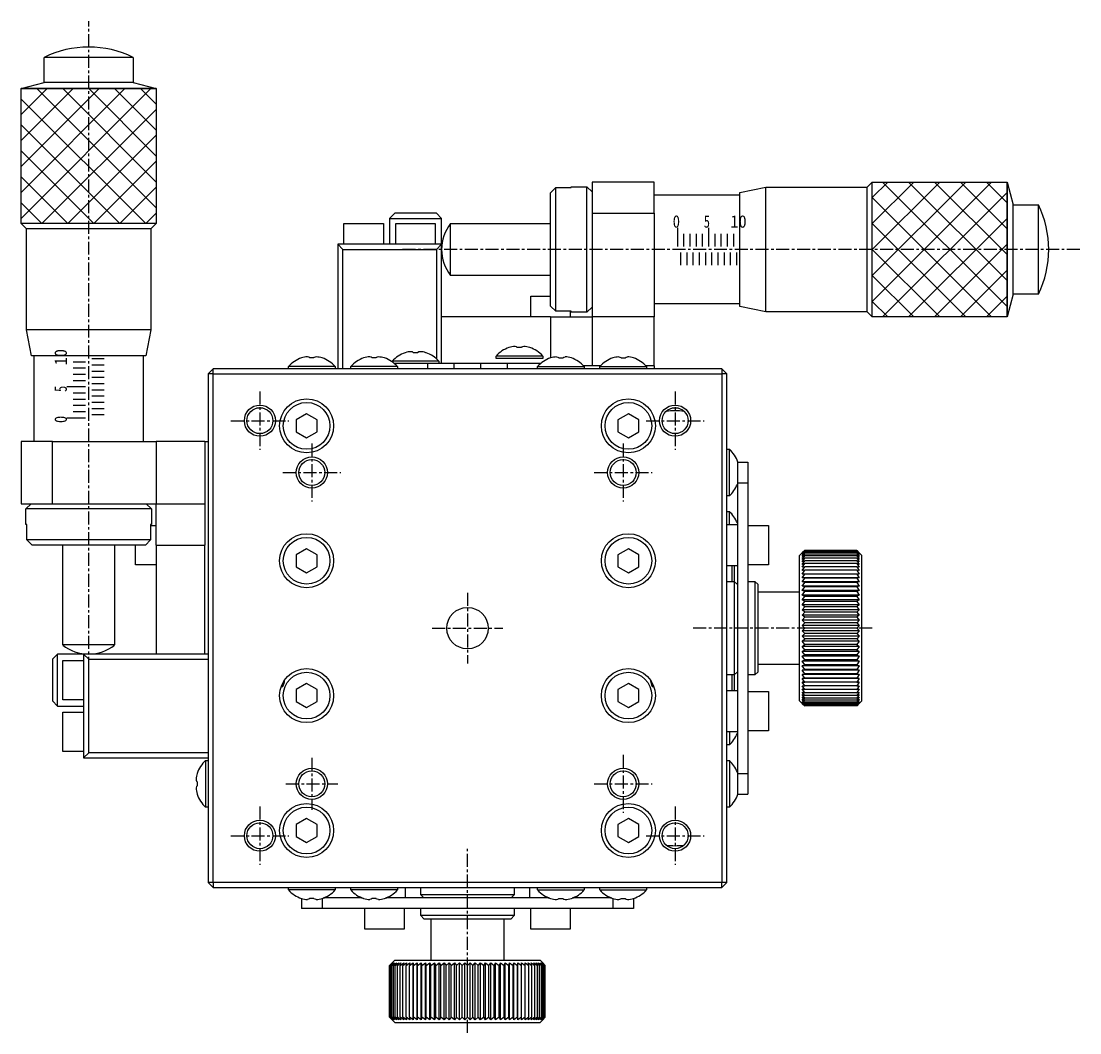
# Model space of a CAD drawing. Extents: x 72 to 479, y 51 to 365.
# Drawn here: x 204.9 to 306.9, y 134.9 to 232.4 of the extents above; entities that cross this region are included whole.
import ezdxf

# ---------------------------------------------------------------- set-up
doc = ezdxf.new("R2010")
doc.units = 0
doc.linetypes.add('CENTER', pattern=[2, 1.25, -0.25, 0.25, -0.25])
doc.layers.get('0').update_dxf_attribs({"linetype": 'CONTINUOUS'})
doc.layers.add('CENTER', color=1, linetype='CENTER')

msp = doc.modelspace()

# ---------------------------------------------------------------- linework, layer by layer
at = {"color": 7, "linetype": 'CONTINUOUS'}
for p, q in [((215.73, 228.86), (207.13, 228.86)), ((207.13, 226.45), (207.13, 228.86)), ((215.73, 228.86), (215.73, 226.45)), ((204.93, 225.86), (207.13, 226.45)), ((215.73, 226.45), (207.13, 226.45)), ((215.73, 226.45), (217.93, 225.86)), ((204.93, 212.86), (204.93, 225.86)), ((204.93, 225.86), (217.93, 225.86)), ((217.93, 225.86), (217.93, 212.86)), ((255.93, 215.82), (256.43, 216.33)), ((256.43, 204.4), (256.43, 216.33)), ((256.43, 216.33), (257.93, 216.33)), ((257.93, 216.41), (259.43, 216.41)), ((257.93, 216.33), (257.93, 216.41)), ((259.43, 204.31), (259.43, 216.41)), ((259.43, 216.41), (259.93, 215.91)), ((259.93, 216.86), (259.93, 213.86)), ((265.93, 216.86), (259.93, 216.86)), ((265.93, 213.86), (265.93, 216.86)), ((274.18, 215.86), (276.68, 216.36)), ((276.68, 216.36), (286.43, 216.36)), ((276.68, 204.36), (276.68, 216.36)), ((286.43, 216.36), (286.93, 216.86)), ((286.43, 204.36), (286.43, 216.36)), ((286.93, 203.86), (286.93, 216.86)), ((286.93, 216.86), (299.93, 216.86)), ((299.93, 216.86), (300.52, 214.66)), ((299.93, 216.86), (299.93, 203.86)), ((255.93, 204.9), (255.93, 215.82)), ((265.93, 215.61), (274.18, 215.61)), ((274.18, 204.86), (274.18, 215.86)), ((300.52, 206.06), (300.52, 214.66)), ((300.52, 214.66), (302.93, 214.66)), ((302.93, 206.06), (302.93, 214.66)), ((240.43, 213.36), (240.93, 213.86)), ((240.43, 213.36), (245.43, 213.36)), ((240.43, 213.36), (240.43, 210.86)), ((244.93, 213.86), (240.93, 213.86)), ((245.43, 213.36), (244.93, 213.86)), ((245.43, 210.86), (245.43, 213.36)), ((259.93, 213.86), (259.93, 203.86)), ((259.93, 213.86), (265.93, 213.86)), ((265.93, 213.86), (265.93, 203.86)), ((205.43, 212.36), (204.93, 212.86)), ((217.93, 212.86), (204.93, 212.86)), ((217.43, 212.36), (205.43, 212.36)), ((205.43, 202.61), (205.43, 212.36)), ((217.93, 212.86), (217.43, 212.36)), ((217.43, 212.36), (217.43, 202.61)), ((236.03, 212.86), (237.93, 212.86)), ((236.03, 210.86), (236.03, 212.86)), ((237.93, 212.86), (239.83, 212.86)), ((239.83, 212.86), (239.83, 210.86)), ((241.03, 212.86), (242.93, 212.86)), ((241.03, 210.86), (241.03, 212.86)), ((242.93, 212.86), (244.83, 212.86)), ((244.83, 212.86), (244.83, 210.86)), ((246.3, 212.86), (255.93, 212.86)), ((246.3, 207.86), (246.3, 212.86)), ((268.18, 210.66), (268.18, 212.46)), ((271.18, 210.66), (271.18, 212.46)), ((274.18, 210.66), (274.18, 212.46)), ((268.78, 210.66), (268.78, 211.86)), ((269.38, 210.66), (269.38, 211.86)), ((269.98, 210.66), (269.98, 211.86)), ((270.58, 210.66), (270.58, 211.86)), ((271.78, 210.66), (271.78, 211.86)), ((272.38, 210.66), (272.38, 211.86)), ((272.98, 210.66), (272.98, 211.86)), ((273.58, 210.66), (273.58, 211.86)), ((235.43, 210.86), (235.43, 198.86)), ((245.43, 210.86), (235.43, 210.86)), ((235.93, 210.36), (235.43, 210.86)), ((235.93, 198.86), (235.93, 210.36)), ((235.93, 210.36), (244.93, 210.36)), ((244.93, 210.36), (245.43, 210.86)), ((244.93, 210.36), (244.93, 199.83)), ((245.43, 199.36), (245.43, 210.86)), ((268.48, 208.86), (268.48, 210.06)), ((269.08, 208.86), (269.08, 210.06)), ((269.68, 208.86), (269.68, 210.06)), ((270.28, 208.86), (270.28, 210.06)), ((270.88, 208.86), (270.88, 210.06)), ((271.48, 208.86), (271.48, 210.06)), ((272.08, 208.86), (272.08, 210.06)), ((272.68, 208.86), (272.68, 210.06)), ((272.68, 208.86), (272.68, 210.06)), ((273.28, 208.86), (273.28, 210.06)), ((273.88, 208.86), (273.88, 210.06)), ((255.93, 207.86), (246.3, 207.86)), ((300.52, 206.06), (299.93, 203.86)), ((302.93, 206.06), (300.52, 206.06)), ((254.03, 203.86), (254.03, 205.86)), ((254.03, 205.86), (255.93, 205.86)), ((274.18, 205.11), (265.93, 205.11)), ((256.43, 204.4), (255.93, 204.9)), ((257.93, 204.4), (256.43, 204.4)), ((257.83, 204.4), (257.83, 203.86)), ((257.93, 204.31), (257.93, 204.4)), ((259.43, 204.31), (257.93, 204.31)), ((259.93, 204.81), (259.43, 204.31)), ((276.68, 204.36), (274.18, 204.86)), ((286.43, 204.36), (276.68, 204.36)), ((286.93, 203.86), (286.43, 204.36)), ((255.93, 203.86), (245.43, 203.86)), ((255.93, 203.86), (259.93, 203.86)), ((259.93, 203.86), (259.93, 199.16)), ((265.93, 203.86), (259.93, 203.86)), ((265.93, 199.16), (265.93, 203.86)), ((299.93, 203.86), (286.93, 203.86)), ((217.43, 202.61), (205.43, 202.61)), ((205.93, 200.11), (205.43, 202.61)), ((217.43, 202.61), (216.93, 200.11)), ((252.64, 200.98), (252.51, 201)), ((252.73, 200.91), (252.64, 200.98)), ((253.24, 200.98), (253.14, 200.94)), ((253.35, 201), (253.24, 200.98)), ((216.93, 200.11), (205.93, 200.11)), ((206.18, 191.86), (206.18, 200.11)), ((211.13, 200.11), (209.33, 200.11)), ((216.68, 200.11), (216.68, 191.86)), ((232.64, 199.98), (232.51, 200)), ((232.73, 199.91), (232.64, 199.98)), ((233.14, 199.94), (233.13, 199.91)), ((233.24, 199.98), (233.14, 199.94)), ((233.35, 200), (233.24, 199.98)), ((238.64, 199.98), (238.51, 200)), ((238.73, 199.91), (238.64, 199.98)), ((239.14, 199.94), (239.13, 199.91)), ((239.24, 199.98), (239.14, 199.94)), ((239.35, 200), (239.24, 199.98)), ((241.93, 200.41), (241.92, 200.41)), ((242.64, 200.48), (242.51, 200.5)), ((242.73, 200.41), (242.64, 200.48)), ((242.86, 200.41), (242.73, 200.41)), ((242.99, 200.41), (242.86, 200.41)), ((243.13, 200.41), (242.99, 200.41)), ((243.14, 200.44), (243.13, 200.41)), ((243.24, 200.48), (243.14, 200.44)), ((243.35, 200.5), (243.24, 200.48)), ((243.93, 200.41), (243.93, 200.41)), ((255.18, 200.09), (250.68, 200.09)), ((250.68, 199.86), (250.68, 200.09)), ((251.93, 200.91), (251.92, 200.91)), ((252.86, 200.91), (252.73, 200.91)), ((252.99, 200.91), (252.86, 200.91)), ((253.13, 200.91), (252.99, 200.91)), ((253.14, 200.94), (253.13, 200.91)), ((253.93, 200.91), (253.93, 200.91)), ((255.18, 200.09), (255.18, 199.86)), ((256.51, 200), (256.62, 199.98)), ((256.62, 199.98), (256.71, 199.94)), ((256.71, 199.94), (256.73, 199.91)), ((257.13, 199.91), (257.21, 199.98)), ((257.21, 199.98), (257.34, 200)), ((262.51, 200), (262.62, 199.98)), ((262.62, 199.98), (262.71, 199.94)), ((262.71, 199.94), (262.73, 199.91)), ((263.13, 199.91), (263.21, 199.98)), ((263.21, 199.98), (263.34, 200)), ((211.13, 199.51), (209.93, 199.51)), ((211.13, 198.91), (209.93, 198.91)), ((212.93, 199.81), (211.73, 199.81)), ((212.93, 199.21), (211.73, 199.21)), ((235.18, 199.09), (230.68, 199.09)), ((230.68, 198.86), (230.68, 199.09)), ((231.93, 199.91), (231.92, 199.91)), ((232.86, 199.91), (232.73, 199.91)), ((232.99, 199.91), (232.86, 199.91)), ((233.13, 199.91), (232.99, 199.91)), ((233.93, 199.91), (233.93, 199.91)), ((235.18, 199.09), (235.18, 198.86)), ((241.18, 199.09), (236.68, 199.09)), ((236.68, 198.86), (236.68, 199.09)), ((237.93, 199.91), (237.92, 199.91)), ((238.86, 199.91), (238.73, 199.91)), ((238.99, 199.91), (238.86, 199.91)), ((239.13, 199.91), (238.99, 199.91)), ((239.93, 199.91), (239.93, 199.91)), ((245.18, 199.59), (240.68, 199.59)), ((240.68, 199.53), (240.68, 199.59)), ((244.06, 199.36), (240.89, 199.36)), ((241.18, 199.09), (241.18, 198.86)), ((246.66, 199.36), (244.06, 199.36)), ((245.18, 199.59), (245.18, 199.36)), ((249.19, 199.36), (246.66, 199.36)), ((251.79, 199.36), (249.19, 199.36)), ((255.18, 199.86), (250.68, 199.86)), ((254.96, 199.36), (251.79, 199.36)), ((254.68, 199.09), (259.18, 199.09)), ((254.68, 198.86), (254.68, 199.09)), ((255.92, 199.91), (255.93, 199.91)), ((256.73, 199.91), (256.86, 199.91)), ((256.86, 199.91), (257, 199.91)), ((257, 199.91), (257.13, 199.91)), ((257.93, 199.91), (257.93, 199.91)), ((259.93, 199.16), (259.11, 199.16)), ((259.18, 199.09), (259.18, 198.86)), ((260.74, 199.16), (259.93, 199.16)), ((260.68, 199.09), (265.18, 199.09)), ((260.68, 198.86), (260.68, 199.09)), ((261.92, 199.91), (261.93, 199.91)), ((262.73, 199.91), (262.86, 199.91)), ((262.86, 199.91), (263, 199.91)), ((263, 199.91), (263.13, 199.91)), ((263.93, 199.91), (263.93, 199.91)), ((265.93, 199.16), (265.11, 199.16)), ((265.18, 199.09), (265.18, 198.86)), ((265.93, 199.16), (265.93, 198.86)), ((211.13, 198.31), (209.93, 198.31)), ((212.93, 198.61), (211.73, 198.61)), ((212.93, 198.61), (211.73, 198.61)), ((212.93, 198.01), (211.73, 198.01)), ((222.93, 198.36), (223.43, 198.86)), ((222.93, 198.36), (222.93, 170.86)), ((223.43, 198.36), (222.93, 198.36)), ((272.43, 198.86), (223.43, 198.86)), ((223.43, 198.36), (223.43, 198.86)), ((223.43, 198.36), (272.43, 198.36)), ((223.43, 149.36), (223.43, 198.36)), ((272.43, 198.86), (272.93, 198.36)), ((272.43, 198.86), (272.43, 198.36)), ((272.43, 198.36), (272.43, 149.36)), ((272.93, 198.36), (272.43, 198.36)), ((272.93, 149.36), (272.93, 198.36)), ((211.13, 197.11), (209.33, 197.11)), ((211.13, 197.71), (209.93, 197.71)), ((212.93, 197.41), (211.73, 197.41)), ((211.13, 196.51), (209.93, 196.51)), ((211.13, 195.91), (209.93, 195.91)), ((212.93, 196.81), (211.73, 196.81)), ((212.93, 196.21), (211.73, 196.21)), ((211.13, 195.31), (209.93, 195.31)), ((212.93, 195.61), (211.73, 195.61)), ((212.93, 195.01), (211.73, 195.01)), ((211.13, 194.11), (209.33, 194.11)), ((211.13, 194.71), (209.93, 194.71)), ((212.93, 194.41), (211.73, 194.41)), ((232.43, 194.52), (231.43, 193.94)), ((231.43, 193.94), (231.43, 192.78)), ((233.43, 193.94), (232.43, 194.52)), ((233.43, 192.78), (233.43, 193.94)), ((263.43, 194.52), (262.43, 193.94)), ((262.43, 193.94), (262.43, 192.78)), ((264.43, 193.94), (263.43, 194.52)), ((264.43, 192.78), (264.43, 193.94)), ((231.43, 192.78), (232.43, 192.21)), ((232.43, 192.21), (233.43, 192.78)), ((262.43, 192.78), (263.43, 192.21)), ((263.43, 192.21), (264.43, 192.78)), ((204.93, 191.86), (204.93, 185.86)), ((207.93, 191.86), (204.93, 191.86)), ((207.93, 191.86), (217.93, 191.86)), ((207.93, 185.86), (207.93, 191.86)), ((217.93, 191.86), (217.93, 185.86)), ((222.63, 191.86), (217.93, 191.86)), ((222.63, 191.86), (222.63, 185.86)), ((222.63, 191.86), (222.93, 191.86)), ((272.93, 191.11), (273.16, 191.11)), ((273.16, 186.61), (273.16, 191.11)), ((273.93, 189.86), (273.93, 187.86)), ((273.93, 189.86), (274.93, 189.86)), ((273.97, 189.86), (273.98, 189.87)), ((274.93, 189.86), (274.93, 187.86)), ((273.93, 187.86), (273.93, 159.86)), ((274.93, 187.86), (274.93, 159.86)), ((204.93, 185.86), (207.93, 185.86)), ((205.38, 185.36), (205.88, 185.86)), ((207.93, 185.86), (217.93, 185.86)), ((216.98, 185.86), (217.48, 185.36)), ((217.93, 181.86), (217.93, 185.86)), ((217.93, 185.86), (222.63, 185.86)), ((222.63, 185.86), (222.63, 181.86)), ((273.16, 186.61), (272.93, 186.61)), ((205.38, 183.86), (205.38, 185.36)), ((217.48, 185.36), (205.38, 185.36)), ((217.48, 185.36), (217.48, 183.86)), ((272.93, 185.11), (273.16, 185.11)), ((273.16, 183.86), (273.16, 185.11)), ((205.46, 183.86), (205.38, 183.86)), ((205.46, 182.36), (205.46, 183.86)), ((217.39, 183.86), (217.39, 182.36)), ((217.48, 183.86), (217.39, 183.86)), ((217.39, 183.76), (217.93, 183.76)), ((272.93, 183.86), (273.93, 183.86)), ((274.93, 183.76), (276.93, 183.76)), ((276.93, 183.76), (276.93, 179.96)), ((217.39, 182.36), (205.46, 182.36)), ((205.97, 181.86), (205.46, 182.36)), ((216.89, 181.86), (205.97, 181.86)), ((208.93, 172.24), (208.93, 181.86)), ((213.93, 181.86), (213.93, 172.24)), ((215.93, 179.96), (215.93, 181.86)), ((217.39, 182.36), (216.89, 181.86)), ((217.93, 181.86), (217.93, 171.36)), ((222.63, 171.36), (222.63, 181.86)), ((232.43, 181.52), (231.43, 180.94)), ((231.43, 180.94), (231.43, 179.78)), ((233.43, 180.94), (232.43, 181.52)), ((233.43, 179.78), (233.43, 180.94)), ((263.43, 181.52), (262.43, 180.94)), ((262.43, 180.94), (262.43, 179.78)), ((264.43, 180.94), (263.43, 181.52)), ((264.43, 179.78), (264.43, 180.94)), ((279.93, 180.86), (280.18, 181.11)), ((279.93, 173.86), (279.93, 180.86)), ((280.43, 181.36), (280.18, 181.11)), ((280.18, 181.1), (280.43, 181.36)), ((280.43, 181.32), (280.18, 181.1)), ((280.18, 181.04), (280.43, 181.32)), ((280.43, 181.25), (280.18, 181.04)), ((280.18, 180.96), (280.43, 181.25)), ((280.43, 181.14), (280.18, 180.96)), ((280.18, 180.83), (280.43, 181.14)), ((280.43, 181), (280.18, 180.83)), ((280.18, 180.68), (280.43, 181)), ((280.43, 180.82), (280.18, 180.68)), ((280.18, 180.49), (280.43, 180.82)), ((280.43, 180.6), (280.18, 180.49)), ((280.18, 180.26), (280.43, 180.6)), ((285.43, 181.36), (280.43, 181.36)), ((285.43, 181.32), (280.43, 181.32)), ((285.43, 181.25), (280.43, 181.25)), ((285.43, 181.14), (280.43, 181.14)), ((285.43, 181), (280.43, 181)), ((285.43, 180.82), (280.43, 180.82)), ((285.43, 180.6), (280.43, 180.6)), ((285.43, 181.36), (285.68, 181.1)), ((285.68, 181.11), (285.43, 181.36)), ((285.43, 181.32), (285.68, 181.04)), ((285.68, 181.1), (285.43, 181.32)), ((285.43, 181.25), (285.68, 180.96)), ((285.68, 181.04), (285.43, 181.25)), ((285.43, 181.14), (285.68, 180.83)), ((285.68, 180.96), (285.43, 181.14)), ((285.43, 181), (285.68, 180.68)), ((285.68, 180.83), (285.43, 181)), ((285.43, 180.82), (285.68, 180.49)), ((285.68, 180.68), (285.43, 180.82)), ((285.43, 180.6), (285.68, 180.26)), ((285.68, 180.49), (285.43, 180.6)), ((285.68, 181.11), (285.93, 180.86)), ((285.93, 173.86), (285.93, 180.86)), ((217.93, 179.96), (215.93, 179.96)), ((231.43, 179.78), (232.43, 179.21)), ((232.43, 179.21), (233.43, 179.78)), ((262.43, 179.78), (263.43, 179.21)), ((263.43, 179.21), (264.43, 179.78)), ((273.93, 179.86), (272.93, 179.86)), ((273.43, 178.36), (273.43, 179.86)), ((273.66, 178.33), (273.66, 179.86)), ((276.93, 179.96), (274.93, 179.96)), ((280.43, 180.36), (280.18, 180.26)), ((280.18, 180.01), (280.43, 180.36)), ((280.43, 180.08), (280.18, 180.01)), ((280.18, 179.73), (280.43, 180.08)), ((280.43, 179.77), (280.18, 179.73)), ((280.18, 179.42), (280.43, 179.77)), ((285.43, 180.36), (280.43, 180.36)), ((285.43, 180.08), (280.43, 180.08)), ((285.43, 179.77), (280.43, 179.77)), ((285.43, 180.36), (285.68, 180.01)), ((285.68, 180.26), (285.43, 180.36)), ((285.43, 180.08), (285.68, 179.73)), ((285.68, 180.01), (285.43, 180.08)), ((285.43, 179.77), (285.68, 179.42)), ((285.68, 179.73), (285.43, 179.77)), ((280.43, 179.44), (280.18, 179.42)), ((280.18, 179.08), (280.43, 179.44)), ((285.68, 179.08), (280.18, 179.08)), ((280.43, 179.07), (280.18, 179.08)), ((280.18, 178.71), (280.43, 179.07)), ((285.68, 178.71), (280.18, 178.71)), ((280.43, 178.68), (280.18, 178.71)), ((280.18, 178.33), (280.43, 178.68)), ((285.43, 179.44), (280.43, 179.44)), ((285.43, 179.07), (280.43, 179.07)), ((285.43, 178.68), (280.43, 178.68)), ((285.43, 179.44), (285.68, 179.08)), ((285.68, 179.42), (285.43, 179.44)), ((285.68, 179.08), (285.43, 179.07)), ((285.43, 179.07), (285.68, 178.71)), ((285.68, 178.71), (285.43, 178.68)), ((285.43, 178.68), (285.68, 178.33)), ((272.93, 178.36), (273.63, 178.36)), ((273.63, 178.36), (273.63, 169.36)), ((273.63, 178.36), (273.93, 178.06)), ((274.93, 178.36), (275.63, 178.36)), ((275.63, 178.36), (275.93, 178.06)), ((275.63, 178.36), (275.63, 169.36)), ((275.93, 169.66), (275.93, 178.06)), ((285.68, 178.33), (280.18, 178.33)), ((280.43, 178.27), (280.18, 178.33)), ((280.18, 177.92), (280.43, 178.27)), ((285.68, 177.92), (280.18, 177.92)), ((280.43, 177.84), (280.18, 177.92)), ((280.18, 177.49), (280.43, 177.84)), ((285.68, 177.49), (280.18, 177.49)), ((280.43, 177.38), (280.18, 177.49)), ((285.43, 178.27), (280.43, 178.27)), ((285.43, 177.84), (280.43, 177.84)), ((285.68, 178.33), (285.43, 178.27)), ((285.43, 178.27), (285.68, 177.92)), ((285.68, 177.92), (285.43, 177.84)), ((285.43, 177.84), (285.68, 177.49)), ((285.68, 177.49), (285.43, 177.38)), ((275.93, 177.36), (279.93, 177.36)), ((280.18, 177.04), (280.43, 177.38)), ((285.68, 177.04), (280.18, 177.04)), ((280.43, 176.91), (280.18, 177.04)), ((280.18, 176.58), (280.43, 176.91)), ((285.68, 176.58), (280.18, 176.58)), ((280.43, 176.43), (280.18, 176.58)), ((285.43, 177.38), (280.43, 177.38)), ((285.43, 176.91), (280.43, 176.91)), ((285.43, 177.38), (285.68, 177.04)), ((285.68, 177.04), (285.43, 176.91)), ((285.43, 176.91), (285.68, 176.58)), ((285.68, 176.58), (285.43, 176.43)), ((280.18, 176.1), (280.43, 176.43)), ((285.68, 176.1), (280.18, 176.1)), ((280.43, 175.93), (280.18, 176.1)), ((280.18, 175.62), (280.43, 175.93)), ((285.68, 175.62), (280.18, 175.62)), ((280.43, 175.42), (280.18, 175.62)), ((285.43, 176.43), (280.43, 176.43)), ((285.43, 175.93), (280.43, 175.93)), ((285.43, 176.43), (285.68, 176.1)), ((285.68, 176.1), (285.43, 175.93)), ((285.43, 175.93), (285.68, 175.62)), ((285.68, 175.62), (285.43, 175.42)), ((280.18, 175.12), (280.43, 175.42)), ((285.68, 175.12), (280.18, 175.12)), ((280.43, 174.91), (280.18, 175.12)), ((280.18, 174.62), (280.43, 174.91)), ((285.68, 174.62), (280.18, 174.62)), ((280.43, 174.39), (280.18, 174.62)), ((285.43, 175.42), (280.43, 175.42)), ((285.43, 174.91), (280.43, 174.91)), ((285.43, 175.42), (285.68, 175.12)), ((285.68, 175.12), (285.43, 174.91)), ((285.43, 174.91), (285.68, 174.62)), ((285.68, 174.62), (285.43, 174.39)), ((279.93, 166.86), (279.93, 173.86)), ((280.18, 174.12), (280.43, 174.39)), ((285.68, 174.12), (280.18, 174.12)), ((280.43, 173.86), (280.18, 174.12)), ((280.18, 173.61), (280.43, 173.86)), ((285.68, 173.61), (280.18, 173.61)), ((280.43, 173.34), (280.18, 173.61)), ((285.43, 174.39), (280.43, 174.39)), ((285.43, 173.86), (280.43, 173.86)), ((285.43, 174.39), (285.68, 174.12)), ((285.68, 174.12), (285.43, 173.86)), ((285.43, 173.86), (285.68, 173.61)), ((285.68, 173.61), (285.43, 173.34)), ((285.93, 166.86), (285.93, 173.86)), ((280.18, 173.1), (280.43, 173.34)), ((285.68, 173.1), (280.18, 173.1)), ((280.43, 172.82), (280.18, 173.1)), ((280.18, 172.6), (280.43, 172.82)), ((285.68, 172.6), (280.18, 172.6)), ((280.43, 172.3), (280.18, 172.6)), ((285.43, 173.34), (280.43, 173.34)), ((285.43, 172.82), (280.43, 172.82)), ((285.43, 173.34), (285.68, 173.1)), ((285.68, 173.1), (285.43, 172.82)), ((285.43, 172.82), (285.68, 172.6)), ((285.68, 172.6), (285.43, 172.3)), ((208.43, 171.36), (207.93, 170.86)), ((208.43, 166.36), (208.43, 171.36)), ((210.93, 171.36), (208.43, 171.36)), ((213.93, 172.24), (208.93, 172.24)), ((210.93, 171.36), (210.93, 161.36)), ((222.93, 171.36), (210.93, 171.36)), ((211.43, 170.86), (210.93, 171.36)), ((280.18, 172.11), (280.43, 172.3)), ((285.68, 172.11), (280.18, 172.11)), ((280.43, 171.79), (280.18, 172.11)), ((280.18, 171.62), (280.43, 171.79)), ((285.68, 171.62), (280.18, 171.62)), ((280.43, 171.3), (280.18, 171.62)), ((285.43, 172.3), (280.43, 172.3)), ((285.43, 171.79), (280.43, 171.79)), ((285.43, 172.3), (285.68, 172.11)), ((285.68, 172.11), (285.43, 171.79)), ((285.43, 171.79), (285.68, 171.62)), ((285.68, 171.62), (285.43, 171.3)), ((207.93, 170.86), (207.93, 166.86)), ((208.93, 168.86), (208.93, 170.76)), ((208.93, 170.76), (210.93, 170.76)), ((211.43, 161.86), (211.43, 170.86)), ((211.43, 170.86), (222.93, 170.86)), ((222.93, 170.86), (222.93, 161.86)), ((222.93, 170.86), (222.93, 161.86)), ((279.93, 170.36), (275.93, 170.36)), ((280.18, 171.15), (280.43, 171.3)), ((285.68, 171.15), (280.18, 171.15)), ((280.43, 170.81), (280.18, 171.15)), ((280.18, 170.68), (280.43, 170.81)), ((285.68, 170.68), (280.18, 170.68)), ((280.43, 170.34), (280.18, 170.68)), ((280.18, 170.24), (280.43, 170.34)), ((285.43, 171.3), (280.43, 171.3)), ((285.43, 170.81), (280.43, 170.81)), ((285.43, 170.34), (280.43, 170.34)), ((285.43, 171.3), (285.68, 171.15)), ((285.68, 171.15), (285.43, 170.81)), ((285.43, 170.81), (285.68, 170.68)), ((285.68, 170.68), (285.43, 170.34)), ((285.43, 170.34), (285.68, 170.24)), ((273.63, 169.36), (272.93, 169.36)), ((273.43, 167.86), (273.43, 169.36)), ((273.93, 169.66), (273.63, 169.36)), ((273.66, 167.86), (273.66, 169.39)), ((275.63, 169.36), (274.93, 169.36)), ((275.93, 169.66), (275.63, 169.36)), ((285.68, 170.24), (280.18, 170.24)), ((280.43, 169.89), (280.18, 170.24)), ((280.18, 169.81), (280.43, 169.89)), ((285.68, 169.81), (280.18, 169.81)), ((280.43, 169.45), (280.18, 169.81)), ((280.18, 169.4), (280.43, 169.45)), ((285.68, 169.4), (280.18, 169.4)), ((280.43, 169.04), (280.18, 169.4)), ((285.43, 169.89), (280.43, 169.89)), ((285.43, 169.45), (280.43, 169.45)), ((285.68, 170.24), (285.43, 169.89)), ((285.43, 169.89), (285.68, 169.81)), ((285.68, 169.81), (285.43, 169.45)), ((285.43, 169.45), (285.68, 169.4)), ((285.68, 169.4), (285.43, 169.04)), ((208.93, 166.96), (208.93, 168.86)), ((230.13, 168.24), (230.13, 168.57)), ((232.43, 168.52), (231.43, 167.94)), ((233.43, 167.94), (232.43, 168.52)), ((263.43, 168.52), (262.43, 167.94)), ((264.43, 167.94), (263.43, 168.52)), ((265.55, 168.86), (265.56, 168.75)), ((265.73, 168.57), (265.73, 168.24)), ((280.18, 169.01), (280.43, 169.04)), ((285.68, 169.01), (280.18, 169.01)), ((280.43, 168.65), (280.18, 169.01)), ((285.68, 168.65), (280.18, 168.65)), ((280.18, 168.65), (280.43, 168.65)), ((280.43, 168.29), (280.18, 168.65)), ((280.18, 168.31), (280.43, 168.29)), ((280.43, 167.95), (280.18, 168.31)), ((285.43, 169.04), (280.43, 169.04)), ((285.43, 168.65), (280.43, 168.65)), ((285.43, 169.04), (285.68, 169.01)), ((285.68, 169.01), (285.43, 168.65)), ((285.68, 168.65), (285.43, 168.29)), ((285.43, 168.65), (285.68, 168.65)), ((285.68, 168.31), (285.43, 167.95)), ((285.43, 168.29), (285.68, 168.31)), ((229.98, 168.24), (230.13, 168.24)), ((231.43, 167.94), (231.43, 166.78)), ((233.43, 166.78), (233.43, 167.94)), ((262.43, 167.94), (262.43, 166.78)), ((264.43, 166.78), (264.43, 167.94)), ((265.73, 168.24), (265.87, 168.24)), ((272.93, 167.86), (273.93, 167.86)), ((274.93, 167.76), (276.93, 167.76)), ((276.93, 167.76), (276.93, 163.96)), ((280.18, 168), (280.43, 167.95)), ((280.43, 167.64), (280.18, 168)), ((280.18, 167.71), (280.43, 167.64)), ((280.43, 167.37), (280.18, 167.71)), ((280.18, 167.46), (280.43, 167.37)), ((280.43, 167.12), (280.18, 167.46)), ((285.43, 168.29), (280.43, 168.29)), ((285.43, 167.95), (280.43, 167.95)), ((285.43, 167.64), (280.43, 167.64)), ((285.43, 167.37), (280.43, 167.37)), ((285.68, 168), (285.43, 167.64)), ((285.43, 167.95), (285.68, 168)), ((285.68, 167.71), (285.43, 167.37)), ((285.43, 167.64), (285.68, 167.71)), ((285.68, 167.46), (285.43, 167.12)), ((285.43, 167.37), (285.68, 167.46)), ((208.43, 166.36), (207.93, 166.86)), ((208.43, 166.36), (210.93, 166.36)), ((210.93, 166.96), (208.93, 166.96)), ((231.43, 166.78), (232.43, 166.21)), ((232.43, 166.21), (233.43, 166.78)), ((262.43, 166.78), (263.43, 166.21)), ((263.43, 166.21), (264.43, 166.78)), ((280.18, 166.61), (279.93, 166.86)), ((280.18, 167.24), (280.43, 167.12)), ((280.43, 166.91), (280.18, 167.24)), ((280.18, 167.05), (280.43, 166.91)), ((280.43, 166.73), (280.18, 167.05)), ((280.18, 166.89), (280.43, 166.73)), ((280.43, 166.59), (280.18, 166.89)), ((280.18, 166.77), (280.43, 166.59)), ((280.43, 166.48), (280.18, 166.77)), ((280.18, 166.68), (280.43, 166.48)), ((280.43, 166.4), (280.18, 166.68)), ((280.18, 166.63), (280.43, 166.4)), ((280.43, 166.37), (280.18, 166.63)), ((280.18, 166.61), (280.43, 166.37)), ((285.43, 167.12), (280.43, 167.12)), ((285.43, 166.91), (280.43, 166.91)), ((285.43, 166.73), (280.43, 166.73)), ((285.43, 166.59), (280.43, 166.59)), ((285.43, 166.48), (280.43, 166.48)), ((285.43, 166.4), (280.43, 166.4)), ((285.43, 166.37), (280.43, 166.37)), ((285.68, 167.24), (285.43, 166.91)), ((285.43, 167.12), (285.68, 167.24)), ((285.68, 167.05), (285.43, 166.73)), ((285.43, 166.91), (285.68, 167.05)), ((285.68, 166.89), (285.43, 166.59)), ((285.43, 166.73), (285.68, 166.89)), ((285.68, 166.77), (285.43, 166.48)), ((285.43, 166.59), (285.68, 166.77)), ((285.68, 166.68), (285.43, 166.4)), ((285.43, 166.48), (285.68, 166.68)), ((285.68, 166.63), (285.43, 166.37)), ((285.43, 166.4), (285.68, 166.63)), ((285.43, 166.37), (285.68, 166.61)), ((285.93, 166.86), (285.68, 166.61)), ((208.93, 165.76), (210.93, 165.76)), ((208.93, 163.86), (208.93, 165.76)), ((208.93, 161.96), (208.93, 163.86)), ((273.93, 163.86), (272.93, 163.86)), ((273.16, 163.86), (273.16, 162.61)), ((276.93, 163.96), (274.93, 163.96)), ((273.16, 162.61), (272.93, 162.61)), ((210.93, 161.96), (208.93, 161.96)), ((211.43, 161.86), (210.93, 161.36)), ((210.93, 161.36), (222.93, 161.36)), ((222.93, 161.86), (211.43, 161.86)), ((222.93, 161.86), (222.93, 149.36)), ((222.7, 161.11), (222.93, 161.11)), ((222.7, 161.11), (222.7, 156.61)), ((272.93, 161.11), (273.16, 161.11)), ((273.16, 161.11), (273.16, 156.61)), ((221.78, 159.31), (221.8, 159.2)), ((221.8, 159.2), (221.83, 159.11)), ((221.88, 159.87), (221.88, 159.86)), ((273.93, 159.86), (273.93, 157.86)), ((274.93, 159.86), (274.93, 157.86)), ((221.82, 158.59), (221.79, 158.48)), ((221.88, 158.66), (221.82, 158.59)), ((221.83, 159.11), (221.88, 159.06)), ((221.88, 159.06), (221.88, 158.93)), ((221.88, 158.93), (221.88, 158.79)), ((221.88, 158.79), (221.88, 158.66)), ((221.88, 157.86), (221.88, 157.86)), ((273.93, 157.86), (274.93, 157.86)), ((273.97, 157.86), (273.98, 157.86)), ((222.93, 156.61), (222.7, 156.61)), ((273.16, 156.61), (272.93, 156.61)), ((232.43, 155.52), (231.43, 154.94)), ((233.43, 154.94), (232.43, 155.52)), ((263.43, 155.52), (262.43, 154.94)), ((264.43, 154.94), (263.43, 155.52)), ((231.43, 154.94), (231.43, 153.78)), ((233.43, 153.78), (233.43, 154.94)), ((262.43, 154.94), (262.43, 153.78)), ((264.43, 153.78), (264.43, 154.94)), ((231.43, 153.78), (232.43, 153.21)), ((232.43, 153.21), (233.43, 153.78)), ((262.43, 153.78), (263.43, 153.21)), ((263.43, 153.21), (264.43, 153.78)), ((223.43, 148.86), (222.93, 149.36)), ((223.43, 149.36), (222.93, 149.36)), ((272.43, 149.36), (223.43, 149.36)), ((223.43, 149.36), (223.43, 148.86)), ((272.93, 149.36), (272.43, 148.86)), ((272.93, 149.36), (272.43, 149.36)), ((272.43, 148.86), (272.43, 149.36)), ((223.43, 148.86), (272.43, 148.86)), ((230.68, 148.63), (230.68, 148.86)), ((235.18, 148.63), (230.68, 148.63)), ((235.18, 148.86), (235.18, 148.63)), ((236.68, 148.63), (236.68, 148.86)), ((241.18, 148.63), (236.68, 148.63)), ((241.18, 148.86), (241.18, 148.63)), ((241.93, 148.86), (241.93, 147.86)), ((243.43, 148.16), (243.43, 148.86)), ((252.43, 148.16), (243.43, 148.16)), ((243.73, 147.86), (243.43, 148.16)), ((252.43, 148.16), (252.13, 147.86)), ((252.43, 148.86), (252.43, 148.16)), ((253.93, 147.86), (253.93, 148.86)), ((254.68, 148.63), (254.68, 148.86)), ((254.68, 148.63), (259.18, 148.63)), ((259.18, 148.86), (259.18, 148.63)), ((260.68, 148.63), (260.68, 148.86)), ((260.68, 148.63), (265.18, 148.63)), ((265.18, 148.86), (265.18, 148.63)), ((231.93, 147.82), (231.92, 147.81)), ((231.93, 147.82), (231.93, 146.86)), ((232.64, 147.75), (232.51, 147.72)), ((232.73, 147.82), (232.64, 147.75)), ((232.86, 147.81), (232.73, 147.82)), ((232.99, 147.81), (232.86, 147.81)), ((233.13, 147.82), (232.99, 147.81)), ((233.14, 147.79), (233.13, 147.82)), ((233.24, 147.74), (233.14, 147.79)), ((233.35, 147.72), (233.24, 147.74)), ((233.93, 147.81), (233.93, 147.82)), ((237.79, 147.86), (234.06, 147.86)), ((237.93, 147.82), (237.92, 147.81)), ((238.64, 147.75), (238.51, 147.72)), ((238.73, 147.82), (238.64, 147.75)), ((238.86, 147.81), (238.73, 147.82)), ((238.99, 147.81), (238.86, 147.81)), ((239.13, 147.82), (238.99, 147.81)), ((239.14, 147.79), (239.13, 147.82)), ((239.24, 147.74), (239.14, 147.79)), ((239.35, 147.72), (239.24, 147.74)), ((239.93, 147.81), (239.93, 147.82)), ((255.79, 147.86), (240.06, 147.86)), ((255.92, 147.81), (255.93, 147.82)), ((256.51, 147.72), (256.62, 147.74)), ((256.62, 147.74), (256.71, 147.79)), ((256.71, 147.79), (256.73, 147.82)), ((256.73, 147.82), (256.86, 147.81)), ((256.86, 147.81), (257, 147.81)), ((257, 147.81), (257.13, 147.82)), ((257.13, 147.82), (257.21, 147.75)), ((257.21, 147.75), (257.34, 147.72)), ((257.93, 147.82), (257.93, 147.81)), ((261.79, 147.86), (258.06, 147.86)), ((261.92, 147.81), (261.93, 147.82)), ((262.51, 147.72), (262.62, 147.74)), ((262.62, 147.74), (262.71, 147.79)), ((262.71, 147.79), (262.73, 147.82)), ((262.73, 147.82), (262.86, 147.81)), ((262.86, 147.81), (263, 147.81)), ((263, 147.81), (263.13, 147.82)), ((263.13, 147.82), (263.21, 147.75)), ((263.21, 147.75), (263.34, 147.72)), ((263.93, 147.82), (263.93, 146.86)), ((263.93, 147.82), (263.93, 147.81)), ((233.93, 146.86), (231.93, 146.86)), ((261.93, 146.86), (233.93, 146.86)), ((238.03, 144.86), (238.03, 146.86)), ((241.83, 146.86), (241.83, 144.86)), ((243.43, 146.16), (243.43, 146.86)), ((252.43, 146.16), (243.43, 146.16)), ((243.73, 145.86), (243.43, 146.16)), ((243.73, 145.86), (252.13, 145.86)), ((244.43, 141.86), (244.43, 145.86)), ((251.43, 145.86), (251.43, 141.86)), ((252.43, 146.16), (252.13, 145.86)), ((252.43, 146.86), (252.43, 146.16)), ((254.03, 144.86), (254.03, 146.86)), ((257.83, 146.86), (257.83, 144.86)), ((263.93, 146.86), (261.93, 146.86)), ((239.93, 144.86), (238.03, 144.86)), ((241.83, 144.86), (239.93, 144.86)), ((255.93, 144.86), (254.03, 144.86)), ((257.83, 144.86), (255.93, 144.86)), ((240.68, 141.61), (240.93, 141.86)), ((240.93, 141.86), (247.93, 141.86)), ((247.93, 141.86), (254.93, 141.86)), ((254.93, 141.86), (255.18, 141.61)), ((240.43, 141.36), (240.69, 141.61)), ((240.68, 141.61), (240.43, 141.36)), ((240.43, 136.36), (240.43, 141.36)), ((240.47, 141.36), (240.75, 141.61)), ((240.69, 141.61), (240.47, 141.36)), ((240.47, 136.36), (240.47, 141.36)), ((240.54, 141.36), (240.83, 141.61)), ((240.75, 141.61), (240.54, 141.36)), ((240.54, 136.36), (240.54, 141.36)), ((240.65, 141.36), (240.96, 141.61)), ((240.83, 141.61), (240.65, 141.36)), ((240.65, 136.36), (240.65, 141.36)), ((240.79, 141.36), (241.11, 141.61)), ((240.96, 141.61), (240.79, 141.36)), ((240.79, 136.36), (240.79, 141.36)), ((240.97, 141.36), (241.3, 141.61)), ((241.11, 141.61), (240.97, 141.36)), ((240.97, 136.36), (240.97, 141.36)), ((241.19, 141.36), (241.52, 141.61)), ((241.3, 141.61), (241.19, 141.36)), ((241.19, 136.36), (241.19, 141.36)), ((241.43, 141.36), (241.78, 141.61)), ((241.52, 141.61), (241.43, 141.36)), ((241.43, 136.36), (241.43, 141.36)), ((241.71, 141.36), (242.06, 141.61)), ((241.78, 141.61), (241.71, 141.36)), ((241.71, 136.36), (241.71, 141.36)), ((242.02, 141.36), (242.37, 141.61)), ((242.06, 141.61), (242.02, 141.36)), ((242.02, 136.36), (242.02, 141.36)), ((242.35, 141.36), (242.71, 141.61)), ((242.37, 141.61), (242.35, 141.36)), ((242.35, 136.36), (242.35, 141.36)), ((242.71, 136.11), (242.71, 141.61)), ((242.71, 141.61), (242.72, 141.36)), ((242.72, 141.36), (243.07, 141.61)), ((242.72, 136.36), (242.72, 141.36)), ((243.07, 136.11), (243.07, 141.61)), ((243.07, 141.61), (243.11, 141.36)), ((243.11, 141.36), (243.46, 141.61)), ((243.11, 136.36), (243.11, 141.36)), ((243.46, 136.11), (243.46, 141.61)), ((243.46, 141.61), (243.52, 141.36)), ((243.52, 141.36), (243.87, 141.61)), ((243.52, 136.36), (243.52, 141.36)), ((243.87, 136.11), (243.87, 141.61)), ((243.87, 141.61), (243.95, 141.36)), ((243.95, 141.36), (244.3, 141.61)), ((243.95, 136.36), (243.95, 141.36)), ((244.3, 136.11), (244.3, 141.61)), ((244.3, 141.61), (244.41, 141.36)), ((244.41, 141.36), (244.75, 141.61)), ((244.41, 136.36), (244.41, 141.36)), ((244.75, 136.11), (244.75, 141.61)), ((244.75, 141.61), (244.88, 141.36)), ((244.88, 141.36), (245.21, 141.61)), ((244.88, 136.36), (244.88, 141.36)), ((245.21, 136.11), (245.21, 141.61)), ((245.21, 141.61), (245.36, 141.36)), ((245.36, 141.36), (245.69, 141.61)), ((245.36, 136.36), (245.36, 141.36)), ((245.69, 136.11), (245.69, 141.61)), ((245.69, 141.61), (245.86, 141.36)), ((245.86, 141.36), (246.17, 141.61)), ((245.86, 136.36), (245.86, 141.36)), ((246.17, 136.11), (246.17, 141.61)), ((246.17, 141.61), (246.37, 141.36)), ((246.37, 141.36), (246.67, 141.61)), ((246.37, 136.36), (246.37, 141.36)), ((246.67, 141.61), (246.88, 141.36)), ((246.67, 136.11), (246.67, 141.61)), ((246.88, 141.36), (247.17, 141.61)), ((246.88, 136.36), (246.88, 141.36)), ((247.17, 136.11), (247.17, 141.61)), ((247.17, 141.61), (247.4, 141.36)), ((247.4, 141.36), (247.67, 141.61)), ((247.4, 136.36), (247.4, 141.36)), ((247.67, 136.11), (247.67, 141.61)), ((247.67, 141.61), (247.93, 141.36)), ((247.93, 141.36), (248.18, 141.61)), ((247.93, 136.36), (247.93, 141.36)), ((248.18, 136.11), (248.18, 141.61)), ((248.18, 141.61), (248.45, 141.36)), ((248.45, 141.36), (248.68, 141.61)), ((248.45, 136.36), (248.45, 141.36)), ((248.68, 136.11), (248.68, 141.61)), ((248.68, 141.61), (248.97, 141.36)), ((248.97, 141.36), (249.19, 141.61)), ((248.97, 136.36), (248.97, 141.36)), ((249.19, 136.11), (249.19, 141.61)), ((249.19, 141.61), (249.49, 141.36)), ((249.49, 141.36), (249.68, 141.61)), ((249.49, 136.36), (249.49, 141.36)), ((249.68, 136.11), (249.68, 141.61)), ((249.68, 141.61), (249.99, 141.36)), ((249.99, 141.36), (250.17, 141.61)), ((249.99, 136.36), (249.99, 141.36)), ((250.17, 136.11), (250.17, 141.61)), ((250.17, 141.61), (250.49, 141.36)), ((250.49, 141.36), (250.64, 141.61)), ((250.49, 136.36), (250.49, 141.36)), ((250.64, 136.11), (250.64, 141.61)), ((250.64, 141.61), (250.98, 141.36)), ((250.98, 141.36), (251.11, 141.61)), ((250.98, 136.36), (250.98, 141.36)), ((251.11, 136.11), (251.11, 141.61)), ((251.11, 141.61), (251.45, 141.36)), ((251.45, 141.36), (251.55, 141.61)), ((251.45, 136.36), (251.45, 141.36)), ((251.55, 136.11), (251.55, 141.61)), ((251.55, 141.61), (251.9, 141.36)), ((251.9, 141.36), (251.98, 141.61)), ((251.9, 136.36), (251.9, 141.36)), ((251.98, 136.11), (251.98, 141.61)), ((251.98, 141.61), (252.34, 141.36)), ((252.34, 141.36), (252.39, 141.61)), ((252.34, 136.36), (252.34, 141.36)), ((252.39, 136.11), (252.39, 141.61)), ((252.39, 141.61), (252.75, 141.36)), ((252.75, 141.36), (252.78, 141.61)), ((252.75, 136.36), (252.75, 141.36)), ((252.78, 136.11), (252.78, 141.61)), ((252.78, 141.61), (253.14, 141.36)), ((253.14, 136.11), (253.14, 141.61)), ((253.14, 141.61), (253.5, 141.36)), ((253.14, 141.36), (253.14, 141.61)), ((253.14, 136.36), (253.14, 141.36)), ((253.48, 141.61), (253.84, 141.36)), ((253.5, 141.36), (253.48, 141.61)), ((253.5, 136.36), (253.5, 141.36)), ((253.79, 141.61), (254.14, 141.36)), ((253.84, 141.36), (253.79, 141.61)), ((253.84, 136.36), (253.84, 141.36)), ((254.08, 141.61), (254.42, 141.36)), ((254.14, 141.36), (254.08, 141.61)), ((254.14, 136.36), (254.14, 141.36)), ((254.33, 141.61), (254.67, 141.36)), ((254.42, 141.36), (254.33, 141.61)), ((254.42, 136.36), (254.42, 141.36)), ((254.55, 141.61), (254.88, 141.36)), ((254.67, 141.36), (254.55, 141.61)), ((254.67, 136.36), (254.67, 141.36)), ((254.74, 141.61), (255.06, 141.36)), ((254.88, 141.36), (254.74, 141.61)), ((254.88, 136.36), (254.88, 141.36)), ((254.9, 141.61), (255.2, 141.36)), ((255.06, 141.36), (254.9, 141.61)), ((255.02, 141.61), (255.31, 141.36)), ((255.2, 141.36), (255.02, 141.61)), ((255.06, 136.36), (255.06, 141.36)), ((255.11, 141.61), (255.39, 141.36)), ((255.31, 141.36), (255.11, 141.61)), ((255.16, 141.61), (255.42, 141.36)), ((255.39, 141.36), (255.16, 141.61)), ((255.42, 141.36), (255.18, 141.61)), ((255.2, 136.36), (255.2, 141.36)), ((255.31, 136.36), (255.31, 141.36)), ((255.39, 136.36), (255.39, 141.36)), ((255.42, 136.36), (255.42, 141.36)), ((240.43, 136.36), (240.68, 136.11)), ((240.69, 136.11), (240.43, 136.36)), ((240.47, 136.36), (240.69, 136.11)), ((240.75, 136.11), (240.47, 136.36)), ((240.54, 136.36), (240.75, 136.11)), ((240.83, 136.11), (240.54, 136.36)), ((240.65, 136.36), (240.83, 136.11)), ((240.96, 136.11), (240.65, 136.36)), ((240.93, 135.86), (240.68, 136.11)), ((240.79, 136.36), (240.96, 136.11)), ((241.11, 136.11), (240.79, 136.36)), ((240.93, 135.86), (247.93, 135.86)), ((240.97, 136.36), (241.11, 136.11)), ((241.3, 136.11), (240.97, 136.36)), ((241.19, 136.36), (241.3, 136.11)), ((241.52, 136.11), (241.19, 136.36)), ((241.43, 136.36), (241.52, 136.11)), ((241.78, 136.11), (241.43, 136.36)), ((242.06, 136.11), (241.71, 136.36)), ((241.71, 136.36), (241.78, 136.11)), ((242.02, 136.36), (242.06, 136.11)), ((242.37, 136.11), (242.02, 136.36)), ((242.35, 136.36), (242.37, 136.11)), ((242.71, 136.11), (242.35, 136.36)), ((242.72, 136.36), (242.71, 136.11)), ((243.07, 136.11), (242.72, 136.36)), ((243.11, 136.36), (243.07, 136.11)), ((243.46, 136.11), (243.11, 136.36)), ((243.52, 136.36), (243.46, 136.11)), ((243.87, 136.11), (243.52, 136.36)), ((243.95, 136.36), (243.87, 136.11)), ((244.3, 136.11), (243.95, 136.36)), ((244.41, 136.36), (244.3, 136.11)), ((244.75, 136.11), (244.41, 136.36)), ((244.88, 136.36), (244.75, 136.11)), ((245.21, 136.11), (244.88, 136.36)), ((245.36, 136.36), (245.21, 136.11)), ((245.69, 136.11), (245.36, 136.36)), ((245.86, 136.36), (245.69, 136.11)), ((246.17, 136.11), (245.86, 136.36)), ((246.37, 136.36), (246.17, 136.11)), ((246.67, 136.11), (246.37, 136.36)), ((246.88, 136.36), (246.67, 136.11)), ((247.17, 136.11), (246.88, 136.36)), ((247.4, 136.36), (247.17, 136.11)), ((247.67, 136.11), (247.4, 136.36)), ((247.93, 136.36), (247.67, 136.11)), ((248.18, 136.11), (247.93, 136.36)), ((247.93, 135.86), (254.93, 135.86)), ((248.45, 136.36), (248.18, 136.11)), ((248.68, 136.11), (248.45, 136.36)), ((248.97, 136.36), (248.68, 136.11)), ((249.19, 136.11), (248.97, 136.36)), ((249.49, 136.36), (249.19, 136.11)), ((249.68, 136.11), (249.49, 136.36)), ((249.99, 136.36), (249.68, 136.11)), ((250.17, 136.11), (249.99, 136.36)), ((250.49, 136.36), (250.17, 136.11)), ((250.64, 136.11), (250.49, 136.36)), ((250.98, 136.36), (250.64, 136.11)), ((251.11, 136.11), (250.98, 136.36)), ((251.45, 136.36), (251.11, 136.11)), ((251.55, 136.11), (251.45, 136.36)), ((251.9, 136.36), (251.55, 136.11)), ((251.98, 136.11), (251.9, 136.36)), ((252.34, 136.36), (251.98, 136.11)), ((252.39, 136.11), (252.34, 136.36)), ((252.75, 136.36), (252.39, 136.11)), ((252.78, 136.11), (252.75, 136.36)), ((253.14, 136.36), (252.78, 136.11)), ((253.14, 136.11), (253.14, 136.36)), ((253.5, 136.36), (253.14, 136.11)), ((253.48, 136.11), (253.5, 136.36)), ((253.84, 136.36), (253.48, 136.11)), ((253.79, 136.11), (253.84, 136.36)), ((254.14, 136.36), (253.79, 136.11)), ((254.08, 136.11), (254.14, 136.36)), ((254.42, 136.36), (254.08, 136.11)), ((254.33, 136.11), (254.42, 136.36)), ((254.67, 136.36), (254.33, 136.11)), ((254.55, 136.11), (254.67, 136.36)), ((254.88, 136.36), (254.55, 136.11)), ((254.74, 136.11), (254.88, 136.36)), ((255.06, 136.36), (254.74, 136.11)), ((254.9, 136.11), (255.06, 136.36)), ((255.2, 136.36), (254.9, 136.11)), ((255.18, 136.11), (254.93, 135.86)), ((255.02, 136.11), (255.2, 136.36)), ((255.31, 136.36), (255.02, 136.11)), ((255.11, 136.11), (255.31, 136.36)), ((255.39, 136.36), (255.11, 136.11)), ((255.16, 136.11), (255.39, 136.36)), ((255.42, 136.36), (255.16, 136.11)), ((255.18, 136.11), (255.42, 136.36))]:
    msp.add_line(p, q, dxfattribs=at)
at = {"color": 3, "linetype": 'CONTINUOUS'}
for p, q in [((217.93, 225.86), (204.93, 225.86)), ((204.93, 212.86), (204.93, 225.86)), ((204.93, 223.36), (207.43, 225.86)), ((204.93, 220.86), (209.93, 225.86)), ((204.93, 218.36), (212.43, 225.86)), ((204.93, 215.86), (214.93, 225.86)), ((204.93, 213.36), (217.43, 225.86)), ((206.43, 225.86), (217.93, 214.36)), ((208.93, 225.86), (217.93, 216.86)), ((211.43, 225.86), (217.93, 219.36)), ((213.93, 225.86), (217.93, 221.86)), ((216.43, 225.86), (217.93, 224.36)), ((217.93, 225.86), (217.93, 212.86)), ((204.93, 224.86), (216.93, 212.86)), ((206.93, 212.86), (217.93, 223.86)), ((204.93, 222.36), (214.43, 212.86)), ((209.43, 212.86), (217.93, 221.36)), ((204.93, 219.86), (211.93, 212.86)), ((211.93, 212.86), (217.93, 218.86)), ((204.93, 217.36), (209.43, 212.86)), ((214.43, 212.86), (217.93, 216.36)), ((286.93, 203.86), (286.93, 216.86)), ((286.93, 216.86), (299.93, 216.86)), ((286.93, 215.36), (288.43, 216.86)), ((286.93, 212.86), (290.93, 216.86)), ((286.93, 210.36), (293.43, 216.86)), ((286.93, 207.86), (295.93, 216.86)), ((286.93, 205.36), (298.43, 216.86)), ((287.93, 216.86), (299.93, 204.86)), ((290.43, 216.86), (299.93, 207.36)), ((292.93, 216.86), (299.93, 209.86)), ((295.43, 216.86), (299.93, 212.36)), ((297.93, 216.86), (299.93, 214.86)), ((299.93, 203.86), (299.93, 216.86)), ((286.93, 215.36), (298.43, 203.86)), ((287.93, 203.86), (299.93, 215.86)), ((204.93, 214.86), (206.93, 212.86)), ((216.93, 212.86), (217.93, 213.86)), ((290.43, 203.86), (299.93, 213.36)), ((217.93, 212.86), (204.93, 212.86)), ((286.93, 212.86), (295.93, 203.86)), ((286.93, 210.36), (293.43, 203.86)), ((292.93, 203.86), (299.93, 210.86)), ((295.43, 203.86), (299.93, 208.36)), ((286.93, 207.86), (290.93, 203.86)), ((286.93, 205.36), (288.43, 203.86)), ((297.93, 203.86), (299.93, 205.86)), ((255.93, 203.86), (255.93, 199.91)), ((299.93, 203.86), (286.93, 203.86)), ((244.06, 199.36), (244.06, 198.86)), ((246.66, 198.86), (246.66, 199.36)), ((249.19, 199.36), (249.19, 198.86)), ((251.79, 198.86), (251.79, 199.36)), ((273.93, 187.86), (274.93, 187.86)), ((217.93, 181.86), (222.63, 181.86)), ((273.93, 159.86), (274.93, 159.86)), ((233.93, 147.82), (233.93, 146.86)), ((261.93, 147.82), (261.93, 146.86))]:
    msp.add_line(p, q, dxfattribs=at)
at = {"color": 7, "linetype": 'CONTINUOUS'}
for centre, radius in [((232.43, 193.36), 2.6), ((263.43, 193.36), 2.6), ((227.93, 193.86), 1.25), ((232.43, 193.36), 2.25), ((263.43, 193.36), 2.25), ((267.93, 193.86), 1.25), ((232.93, 188.86), 1.25), ((262.93, 188.86), 1.25), ((232.43, 180.36), 2.6), ((232.43, 180.36), 2.25), ((263.43, 180.36), 2.6), ((263.43, 180.36), 2.25), ((247.93, 173.86), 2), ((232.43, 167.36), 2.6), ((232.43, 167.36), 2.25), ((263.43, 167.36), 2.6), ((263.43, 167.36), 2.25), ((232.93, 158.86), 1.25), ((262.93, 158.86), 1.25), ((232.43, 154.36), 2.6), ((232.43, 154.36), 2.25), ((263.43, 154.36), 2.6), ((263.43, 154.36), 2.25), ((227.93, 153.86), 1.25), ((267.93, 153.86), 1.25)]:
    msp.add_circle(centre, radius, dxfattribs=at)
at = {"color": 3, "linetype": 'CONTINUOUS'}
for centre in [(227.93, 193.86), (267.93, 193.86), (232.93, 188.86), (262.93, 188.86), (232.93, 158.86), (262.93, 158.86), (227.93, 153.86), (267.93, 153.86)]:
    msp.add_circle(centre, 1.5, dxfattribs=at)
at = {"color": 7, "linetype": 'CONTINUOUS'}
for centre, radius, start, end in [((211.43, 220.12), 9.75, 63.8162, 116.1838), ((294.18, 210.36), 9.75, 333.8162, 26.1838), ((249.43, 210.36), 4, 141.3178, 180), ((249.43, 210.36), 4, 180, 218.6822), ((252.47, 199.43), 1.58, 88.3988, 110.1653), ((253.38, 199.39), 1.61, 70.0716, 91.1713), ((232.47, 198.43), 1.58, 88.3988, 110.1653), ((233.38, 198.39), 1.61, 70.0716, 91.1713), ((238.47, 198.43), 1.58, 88.3988, 110.1653), ((239.38, 198.39), 1.61, 70.0716, 91.1713), ((242.93, 197.53), 3.05, 109.2796, 137.5641), ((242.47, 198.93), 1.58, 88.3988, 110.1653), ((243.38, 198.89), 1.61, 70.0716, 91.1713), ((242.93, 197.53), 3.05, 42.4359, 70.7204), ((252.93, 198.03), 3.05, 109.2796, 137.5641), ((252.93, 198.03), 3.05, 42.4359, 70.7204), ((256.48, 198.39), 1.61, 88.8287, 109.9284), ((257.38, 198.43), 1.58, 69.8347, 91.6012), ((262.48, 198.39), 1.61, 88.8287, 109.9284), ((263.38, 198.43), 1.58, 69.8347, 91.6012), ((232.93, 197.03), 3.05, 109.2796, 137.5641), ((232.93, 197.03), 3.05, 42.4359, 70.7204), ((238.93, 197.03), 3.05, 109.2796, 137.5641), ((238.93, 197.03), 3.05, 42.4359, 70.7204), ((256.93, 197.03), 3.05, 109.2796, 137.5641), ((256.93, 197.03), 3.05, 42.4359, 70.7204), ((262.93, 197.03), 3.05, 109.2796, 137.5641), ((262.93, 197.03), 3.05, 42.4359, 70.7204), ((271.1, 188.86), 3.05, 19.2796, 47.5641), ((271.1, 188.86), 3.05, 312.4359, 338.0838), ((271.1, 182.86), 3.05, 21.9162, 47.5641), ((211.43, 175.36), 4, 231.3178, 270), ((211.43, 175.36), 4, 270, 308.6822), ((228.79, 168.95), 1.52, 332.1395, 356.6484), ((267.45, 169.08), 1.92, 189.8037, 206.0152), ((271.1, 164.86), 3.05, 312.4359, 338.0838), ((224.76, 158.86), 3.05, 132.4359, 160.7204), ((271.1, 158.86), 3.05, 21.9162, 47.5641), ((223.43, 159.3), 1.65, 160.139, 179.6525), ((223.34, 158.4), 1.55, 176.9177, 200.1569), ((224.76, 158.86), 3.05, 199.2796, 227.5641), ((271.1, 158.86), 3.05, 312.4359, 340.7204), ((232.93, 150.69), 3.05, 222.4359, 250.7204), ((232.93, 150.69), 3.05, 289.2796, 317.5641), ((238.93, 150.69), 3.05, 222.4359, 250.7204), ((238.93, 150.69), 3.05, 289.2796, 317.5641), ((256.93, 150.69), 3.05, 222.4359, 250.7204), ((256.93, 150.69), 3.05, 289.2796, 317.5641), ((262.93, 150.69), 3.05, 222.4359, 250.7204), ((262.93, 150.69), 3.05, 289.2796, 317.5641), ((232.47, 149.3), 1.58, 249.8347, 271.6012), ((233.38, 149.33), 1.61, 268.8287, 289.9284), ((238.47, 149.3), 1.58, 249.8347, 271.6012), ((239.38, 149.33), 1.61, 268.8287, 289.9284), ((256.48, 149.33), 1.61, 250.0716, 271.1713), ((257.38, 149.3), 1.58, 268.3988, 290.1653), ((262.48, 149.33), 1.61, 250.0716, 271.1713), ((263.38, 149.3), 1.58, 268.3988, 290.1653)]:
    msp.add_arc(centre, radius, start, end, dxfattribs=at)
at = {"color": 3, "linetype": 'CONTINUOUS'}
for centre, start, end in [((267.93, 187.65), 83.0987, 96.9013), ((267.93, 160.07), 263.0987, 276.9013)]:
    msp.add_arc(centre, 7.17, start, end, dxfattribs=at)
at = {"layer": 'CENTER', "color": 1, "linetype": 'CENTER'}
for p, q in [((211.43, 167.86), (211.43, 232.36)), ((306.93, 210.36), (241.43, 210.36)), ((227.93, 196.66), (227.93, 191.06)), ((267.93, 196.66), (267.93, 191.06)), ((225.13, 193.86), (230.73, 193.86)), ((265.13, 193.86), (270.73, 193.86)), ((232.93, 191.66), (232.93, 186.06)), ((262.93, 191.66), (262.93, 186.06)), ((230.13, 188.86), (235.73, 188.86)), ((260.13, 188.86), (265.73, 188.86)), ((247.93, 177.26), (247.93, 170.46)), ((244.53, 173.86), (251.33, 173.86)), ((286.93, 173.86), (269.43, 173.86)), ((232.93, 161.36), (232.93, 156.36)), ((262.93, 161.66), (262.93, 156.06)), ((230.43, 158.86), (235.43, 158.86)), ((260.13, 158.86), (265.73, 158.86)), ((227.93, 156.66), (227.93, 151.06)), ((267.93, 156.66), (267.93, 151.06)), ((225.13, 153.86), (230.73, 153.86)), ((265.13, 153.86), (270.73, 153.86)), ((247.93, 134.86), (247.93, 152.86))]:
    msp.add_line(p, q, dxfattribs=at)

# ---------------------------------------------------------------- texts
at = {"color": 7, "linetype": 'CONTINUOUS'}
for s, width, p in [('0', 0.864, (267.7, 212.46)), ('5', 0.72, (270.7, 212.46)), ('10', 0.96, (273.26, 212.46))]:
    msp.add_text(s, height=1.2, dxfattribs=dict(at, width=width)).set_placement(p)
for s, width, p in [('10', 0.96, (209.33, 199.2)), ('5', 0.72, (209.33, 196.63)), ('0', 0.864, (209.33, 193.63))]:
    msp.add_text(s, height=1.2, rotation=90, dxfattribs=dict(at, width=width)).set_placement(p)

doc.saveas('drawing.dxf')
